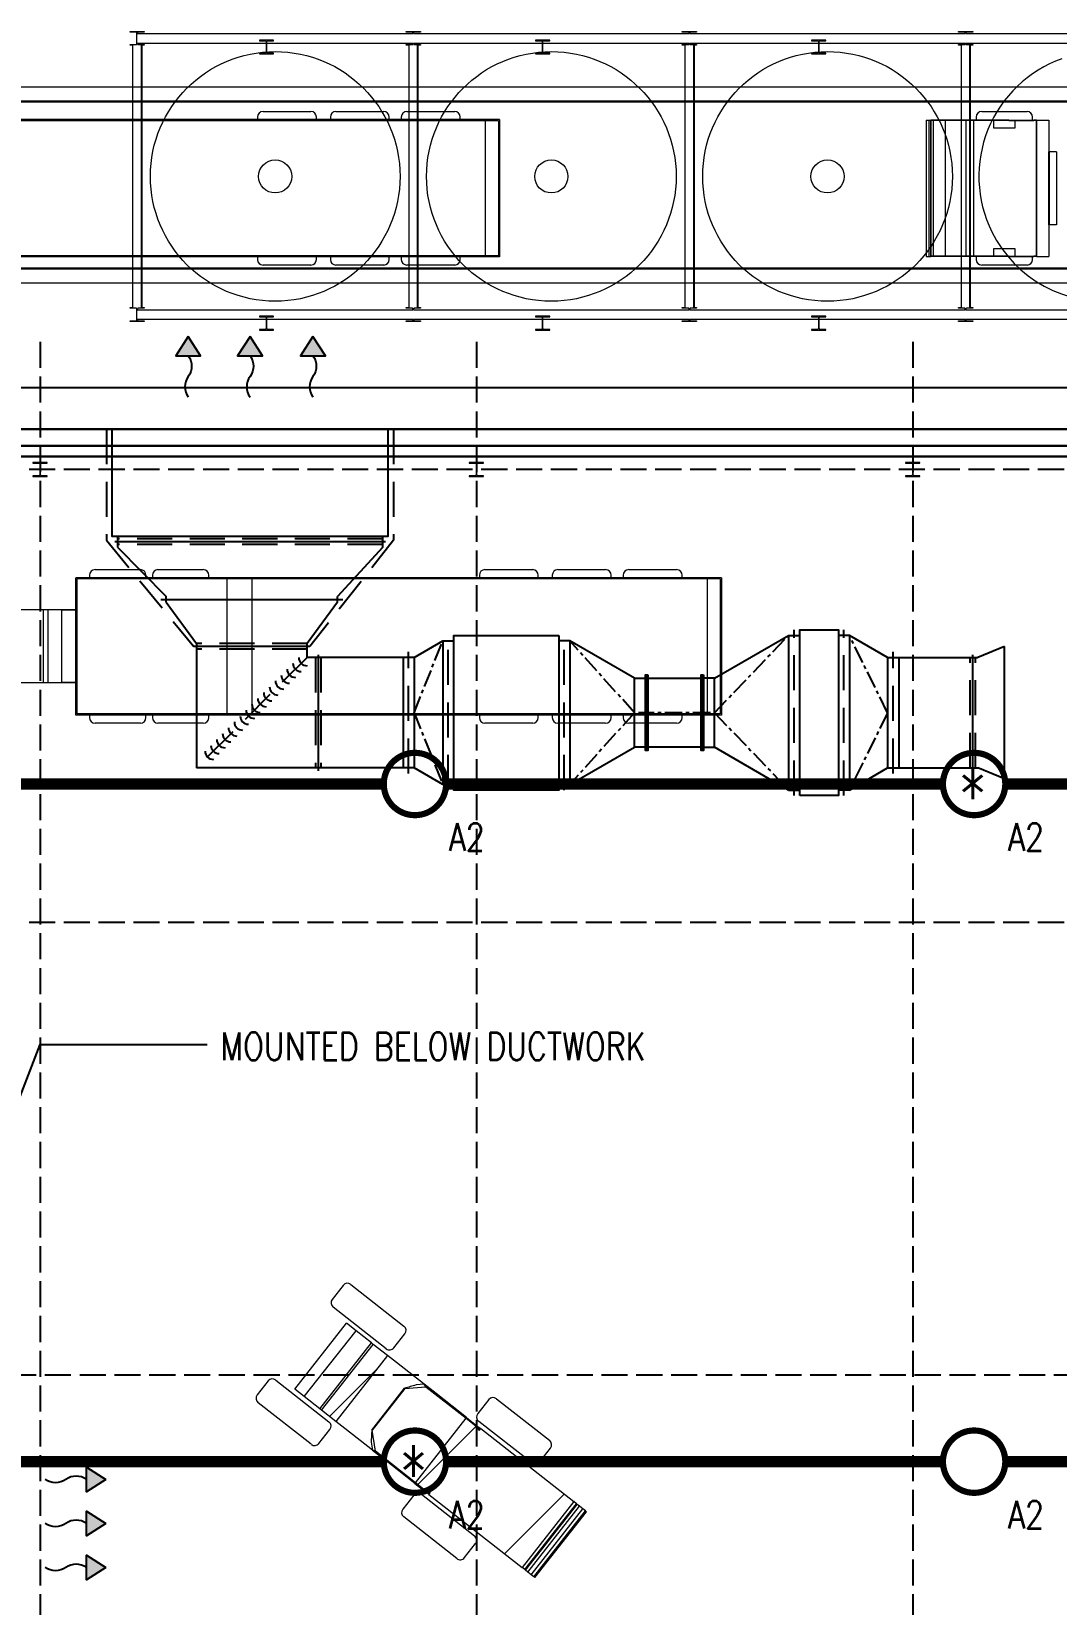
# Model space of a CAD drawing. Header units: millimetres. Extents: x 91119 to 433967, y 16708 to 144224.
# Drawn here: x 306397 to 324957, y 115742 to 144224 of the extents above; entities that cross this region are included whole.
import ezdxf

# ---------------------------------------------------------------- set-up
doc = ezdxf.new("R2010")
doc.units = ezdxf.units.MM
doc.header["$LTSCALE"] = 100
for name, pattern in [('121217 IES and EMR$0$XKITLINE03', [6.299213, 4.724409, -1.574803]), ('CENTER', [50.8, 31.75, -6.35, 6.35, -6.35]), ('DASHED', [19.05, 12.7, -6.35]), ('HIDDEN', [9.525, 6.35, -3.175])]:
    doc.linetypes.add(name, pattern=pattern)
for name, color, linetype in [('121217 IES and EMR$0$grid', 8, 'Continuous'), ('121217 IES and EMR$0$layout', 8, 'Continuous'), ('121217 IES and EMR$0$Xref', 8, 'Continuous'), ('Lighting', 5, 'Continuous'), ('Text', 7, 'Continuous'), ('Vent', 3, 'Continuous')]:
    doc.layers.add(name, color=color, linetype=linetype)
doc.styles.add('ROMANS', font='romans.shx', dxfattribs={"width": 0.8, "height": 2.5})
doc.styles.get("Standard").update_dxf_attribs({"font": '', "width": 0.9, "height": 2.5})
doc.styles.get('Standard').set_extended_font_data('@Arial Unicode MS')
doc.dimstyles.new('1-100', dxfattribs={"dimtxt": 250, "dimasz": 250, "dimexe": 10, "dimexo": 10, "dimgap": 10, "dimtad": 0, "dimtih": 1, "dimtoh": 1, "dimzin": 0, "dimdsep": 46, "dimtxsty": 'Standard', "dimcen": 0.09, "dimclrd": 256, "dimclre": 256, "dimclrt": 256, "dimadec": 0, "dimazin": 0, "dimtfac": 1, "dimtofl": 0, "dimtmove": 0, "dimatfit": 3, "dimfxl": 0, "dimtolj": 1, "dimtzin": 0, "dimarcsym": 0})

msp = doc.modelspace()

# ---------------------------------------------------------------- hatches: boundary and pattern name
at = {"layer": 'Vent', "linetype": 'Continuous'}
for points in [[(309235, 138701), (309010, 138353), (309460, 138353)], [(310354, 138701), (310129, 138353), (310579, 138353)], [(311493, 138701), (311268, 138353), (311718, 138353)], [(307743, 118007), (307395, 117782), (307395, 118232)], [(307743, 117210), (307395, 116985), (307395, 117435)], [(307743, 116413), (307395, 116188), (307395, 116638)]]:
    msp.add_hatch(color=256, dxfattribs=at).paths.add_polyline_path(points)

# ---------------------------------------------------------------- linework, layer by layer
at = {"layer": '121217 IES and EMR$0$grid', "linetype": '121217 IES and EMR$0$XKITLINE03'}
for p, q in [((306552, 138606), (306552, 24226)), ((314452, 138606), (314452, 24226)), ((322352, 138606), (322352, 24226)), ((341471, 136294), (284783, 136294)), ((341471, 128094), (284783, 128094)), ((356246, 119894), (284783, 119894))]:
    msp.add_line(p, q, dxfattribs=at)
at = {"layer": '121217 IES and EMR$0$layout', "linetype": 'Continuous', "lineweight": 20}
for p, q in [((308181, 144224), (308439, 144224)), ((308181, 144212), (308181, 144224)), ((308292, 144212), (308181, 144212)), ((308304, 143999), (308304, 144200)), ((308316, 144200), (308316, 144185)), ((308316, 144185), (313304, 144185)), ((308439, 144212), (308329, 144212)), ((308439, 144224), (308439, 144212)), ((313181, 144224), (313439, 144224)), ((313181, 144212), (313181, 144224)), ((313292, 144212), (313181, 144212)), ((313304, 144185), (313304, 144200)), ((313316, 144200), (313316, 144185)), ((313316, 144185), (318304, 144185)), ((313439, 144212), (313329, 144212)), ((313439, 144224), (313439, 144212)), ((318181, 144224), (318439, 144224)), ((318181, 144212), (318181, 144224)), ((318292, 144212), (318181, 144212)), ((318304, 144185), (318304, 144200)), ((318316, 144200), (318316, 144185)), ((318316, 144185), (323304, 144185)), ((318439, 144212), (318329, 144212)), ((318439, 144224), (318439, 144212)), ((323181, 144212), (323181, 144224)), ((323181, 144224), (323439, 144224)), ((323292, 144212), (323181, 144212)), ((323304, 144185), (323304, 144200)), ((323316, 144200), (323316, 144185)), ((323316, 144185), (328304, 144185)), ((323439, 144212), (323329, 144212)), ((323439, 144224), (323439, 144212)), ((308181, 143987), (308292, 143987)), ((308181, 143975), (308181, 143987)), ((308233, 143975), (308181, 143975)), ((308228, 143975), (308228, 139224)), ((308233, 139224), (308233, 143975)), ((308316, 144014), (308316, 143999)), ((308316, 144014), (313304, 144014)), ((308329, 143987), (308439, 143987)), ((308439, 143975), (308388, 143975)), ((308388, 139224), (308388, 143975)), ((308393, 143975), (308393, 139224)), ((308439, 143987), (308439, 143975)), ((313181, 143987), (313292, 143987)), ((313181, 143975), (313181, 143987)), ((313233, 143975), (313181, 143975)), ((313228, 143975), (313228, 139224)), ((313233, 139224), (313233, 143975)), ((313304, 143999), (313304, 144014)), ((313316, 144014), (313316, 143999)), ((313316, 144014), (318304, 144014)), ((313329, 143987), (313439, 143987)), ((313439, 143975), (313388, 143975)), ((313388, 139224), (313388, 143975)), ((313393, 143975), (313393, 139224)), ((313439, 143987), (313439, 143975)), ((318181, 143987), (318292, 143987)), ((318181, 143975), (318181, 143987)), ((318233, 143975), (318181, 143975)), ((318228, 143975), (318228, 139224)), ((318233, 139224), (318233, 143975)), ((318304, 143999), (318304, 144014)), ((318316, 144014), (318316, 143999)), ((318316, 144014), (323304, 144014)), ((318329, 143987), (318439, 143987)), ((318439, 143975), (318388, 143975)), ((318388, 139224), (318388, 143975)), ((318393, 143975), (318393, 139224)), ((318439, 143987), (318439, 143975)), ((323181, 143975), (323181, 143987)), ((323181, 143987), (323292, 143987)), ((323233, 143975), (323181, 143975)), ((323228, 143975), (323228, 139224)), ((323233, 139224), (323233, 143975)), ((323304, 143999), (323304, 144014)), ((323316, 144014), (323316, 143999)), ((323316, 144014), (328304, 144014)), ((323329, 143987), (323439, 143987)), ((323439, 143975), (323388, 143975)), ((323388, 139224), (323388, 143975)), ((323393, 143975), (323393, 139224)), ((323439, 143987), (323439, 143975)), ((308181, 139212), (308181, 139224)), ((308181, 139224), (308233, 139224)), ((308292, 139212), (308181, 139212)), ((308304, 138999), (308304, 139200)), ((308316, 139200), (308316, 139185)), ((308316, 139185), (313304, 139185)), ((308316, 139014), (308316, 138999)), ((308316, 139014), (313304, 139014)), ((308439, 139212), (308329, 139212)), ((308388, 139224), (308439, 139224)), ((308439, 139224), (308439, 139212)), ((313181, 139212), (313181, 139224)), ((313181, 139224), (313233, 139224)), ((313292, 139212), (313181, 139212)), ((313304, 139185), (313304, 139200)), ((313304, 138999), (313304, 139014)), ((313316, 139200), (313316, 139185)), ((313316, 139185), (318304, 139185)), ((313316, 139014), (313316, 138999)), ((313316, 139014), (318304, 139014)), ((313439, 139212), (313329, 139212)), ((313388, 139224), (313439, 139224)), ((313439, 139224), (313439, 139212)), ((318181, 139212), (318181, 139224)), ((318181, 139224), (318233, 139224)), ((318292, 139212), (318181, 139212)), ((318304, 139185), (318304, 139200)), ((318304, 138999), (318304, 139014)), ((318316, 139200), (318316, 139185)), ((318316, 139185), (323304, 139185)), ((318316, 139014), (318316, 138999)), ((318316, 139014), (323304, 139014)), ((318439, 139212), (318329, 139212)), ((318388, 139224), (318439, 139224)), ((318439, 139224), (318439, 139212)), ((323181, 139224), (323233, 139224)), ((323181, 139212), (323181, 139224)), ((323292, 139212), (323181, 139212)), ((323304, 139185), (323304, 139200)), ((323304, 138999), (323304, 139014)), ((323316, 139200), (323316, 139185)), ((323316, 139185), (328304, 139185)), ((323316, 139014), (323316, 138999)), ((323316, 139014), (328304, 139014)), ((323439, 139212), (323329, 139212)), ((323388, 139224), (323439, 139224)), ((323439, 139224), (323439, 139212)), ((308181, 138987), (308292, 138987)), ((308181, 138975), (308181, 138987)), ((308439, 138975), (308181, 138975)), ((308329, 138987), (308439, 138987)), ((308439, 138987), (308439, 138975)), ((313181, 138987), (313292, 138987)), ((313181, 138975), (313181, 138987)), ((313439, 138975), (313181, 138975)), ((313329, 138987), (313439, 138987)), ((313439, 138987), (313439, 138975)), ((318181, 138987), (318292, 138987)), ((318181, 138975), (318181, 138987)), ((318439, 138975), (318181, 138975)), ((318329, 138987), (318439, 138987)), ((318439, 138987), (318439, 138975)), ((323181, 138975), (323181, 138987)), ((323181, 138987), (323292, 138987)), ((323439, 138975), (323181, 138975)), ((323329, 138987), (323439, 138987)), ((323439, 138987), (323439, 138975))]:
    msp.add_line(p, q, dxfattribs=at)
at = {"layer": '121217 IES and EMR$0$layout', "transparency": 33554687}
for p, q in [((296835, 137775), (339766, 137775)), ((296835, 137775), (339766, 137775)), ((297585, 137025), (339016, 137025)), ((339016, 137025), (297585, 137025)), ((338515, 136524), (298086, 136524))]:
    msp.add_line(p, q, dxfattribs=at)
at = {"layer": '121217 IES and EMR$0$layout'}
msp.add_line((297585, 137025), (339016, 137025), dxfattribs=at)
at = {"layer": '121217 IES and EMR$0$layout', "linetype": 'Continuous', "lineweight": 5, "transparency": 33554687}
msp.add_line((338700, 136709), (297901, 136709), dxfattribs=at)
msp.add_line((338700, 136709), (297901, 136709), dxfattribs=at)
at = {"layer": '121217 IES and EMR$0$layout', "linetype": 'Continuous', "lineweight": 20}
for centre, radius in [((310810, 141600), 2260), ((315810, 141600), 2260), ((320810, 141600), 2260), ((310810, 141600), 300), ((315810, 141600), 300), ((320810, 141600), 300)]:
    msp.add_circle(centre, radius, dxfattribs=at)
for centre, radius, start, end in [((308292, 144200), 12.7, 45, 90), ((308292, 144200), 12.7, 360, 45), ((308329, 144200), 12.7, 135, 180), ((308329, 144200), 12.7, 90, 135), ((313292, 144200), 12.7, 45, 90), ((313292, 144200), 12.7, 360, 45), ((313329, 144200), 12.7, 135, 180), ((313329, 144200), 12.7, 90, 135), ((318292, 144200), 12.7, 45, 90), ((318292, 144200), 12.7, 360, 45), ((318329, 144200), 12.7, 135, 180), ((318329, 144200), 12.7, 90, 135), ((323292, 144200), 12.7, 45, 90), ((323292, 144200), 12.7, 360, 45), ((323329, 144200), 12.7, 135, 180), ((323329, 144200), 12.7, 90, 135), ((308292, 143999), 12.7, 270, 315), ((308292, 143999), 12.7, 315, 360), ((308329, 143999), 12.7, 180, 225), ((308329, 143999), 12.7, 225, 270), ((313292, 143999), 12.7, 270, 315), ((313292, 143999), 12.7, 315, 360), ((313329, 143999), 12.7, 180, 225), ((313329, 143999), 12.7, 225, 270), ((318292, 143999), 12.7, 270, 315), ((318292, 143999), 12.7, 315, 360), ((318329, 143999), 12.7, 180, 225), ((318329, 143999), 12.7, 225, 270), ((323292, 143999), 12.7, 270, 315), ((323292, 143999), 12.7, 315, 360), ((323329, 143999), 12.7, 180, 225), ((323329, 143999), 12.7, 225, 270), ((325810, 141600), 2260, 109.5564, 157.9437), ((325810, 141600), 2260, 157.9437, 206.331), ((325810, 141600), 2260, 206.331, 276.7746), ((308292, 139200), 12.7, 45, 90), ((308292, 139200), 12.7, 360, 45), ((308292, 138999), 12.7, 315, 360), ((308329, 139200), 12.7, 135, 180), ((308329, 138999), 12.7, 180, 225), ((308329, 139200), 12.7, 90, 135), ((313292, 139200), 12.7, 45, 90), ((313292, 139200), 12.7, 360, 45), ((313292, 138999), 12.7, 315, 360), ((313329, 139200), 12.7, 135, 180), ((313329, 138999), 12.7, 180, 225), ((313329, 139200), 12.7, 90, 135), ((318292, 139200), 12.7, 45, 90), ((318292, 139200), 12.7, 360, 45), ((318292, 138999), 12.7, 315, 360), ((318329, 139200), 12.7, 135, 180), ((318329, 138999), 12.7, 180, 225), ((318329, 139200), 12.7, 90, 135), ((323292, 139200), 12.7, 45, 90), ((323292, 139200), 12.7, 360, 45), ((323292, 138999), 12.7, 315, 360), ((323329, 139200), 12.7, 135, 180), ((323329, 138999), 12.7, 180, 225), ((323329, 139200), 12.7, 90, 135), ((308292, 138999), 12.7, 270, 315), ((308329, 138999), 12.7, 225, 270), ((313292, 138999), 12.7, 270, 315), ((313329, 138999), 12.7, 225, 270), ((318292, 138999), 12.7, 270, 315), ((318329, 138999), 12.7, 225, 270), ((323292, 138999), 12.7, 270, 315), ((323329, 138999), 12.7, 225, 270)]:
    msp.add_arc(centre, radius, start, end, dxfattribs=at)
at = {"layer": '121217 IES and EMR$0$Xref', "linetype": 'Continuous', "lineweight": 15}
for p, q in [((310523, 144069), (310523, 144057)), ((310781, 144069), (310523, 144069)), ((310523, 144057), (310634, 144057)), ((310646, 144044), (310646, 143844)), ((310658, 143844), (310658, 144044)), ((310671, 144057), (310781, 144057)), ((310781, 144057), (310781, 144069)), ((315523, 144069), (315523, 144057)), ((315781, 144069), (315523, 144069)), ((315523, 144057), (315634, 144057)), ((315646, 144044), (315646, 143844)), ((315658, 143844), (315658, 144044)), ((315671, 144057), (315781, 144057)), ((315781, 144057), (315781, 144069)), ((320523, 144069), (320523, 144057)), ((320781, 144069), (320523, 144069)), ((320523, 144057), (320634, 144057)), ((320646, 144044), (320646, 143844)), ((320658, 143844), (320658, 144044)), ((320671, 144057), (320781, 144057)), ((320781, 144057), (320781, 144069)), ((310523, 143831), (310523, 143819)), ((310634, 143831), (310523, 143831)), ((310523, 143819), (310781, 143819)), ((310781, 143831), (310671, 143831)), ((310781, 143819), (310781, 143831)), ((315523, 143831), (315523, 143819)), ((315634, 143831), (315523, 143831)), ((315523, 143819), (315781, 143819)), ((315781, 143831), (315671, 143831)), ((315781, 143819), (315781, 143831)), ((320523, 143831), (320523, 143819)), ((320634, 143831), (320523, 143831)), ((320523, 143819), (320781, 143819)), ((320781, 143831), (320671, 143831)), ((320781, 143819), (320781, 143831)), ((310523, 139069), (310523, 139057)), ((310781, 139069), (310523, 139069)), ((310523, 139057), (310634, 139057)), ((310646, 139044), (310646, 138844)), ((310658, 138844), (310658, 139044)), ((310671, 139057), (310781, 139057)), ((310781, 139057), (310781, 139069)), ((315523, 139069), (315523, 139057)), ((315781, 139069), (315523, 139069)), ((315523, 139057), (315634, 139057)), ((315646, 139044), (315646, 138844)), ((315658, 138844), (315658, 139044)), ((315671, 139057), (315781, 139057)), ((315781, 139057), (315781, 139069)), ((320523, 139069), (320523, 139057)), ((320781, 139069), (320523, 139069)), ((320523, 139057), (320634, 139057)), ((320646, 139044), (320646, 138844)), ((320658, 138844), (320658, 139044)), ((320671, 139057), (320781, 139057)), ((320781, 139057), (320781, 139069)), ((310634, 138831), (310523, 138831)), ((310523, 138831), (310523, 138819)), ((310523, 138819), (310781, 138819)), ((310781, 138831), (310671, 138831)), ((310781, 138819), (310781, 138831)), ((315634, 138831), (315523, 138831)), ((315523, 138831), (315523, 138819)), ((315523, 138819), (315781, 138819)), ((315781, 138831), (315671, 138831)), ((315781, 138819), (315781, 138831)), ((320634, 138831), (320523, 138831)), ((320523, 138831), (320523, 138819)), ((320523, 138819), (320781, 138819)), ((320781, 138831), (320671, 138831)), ((320781, 138819), (320781, 138831)), ((306423, 136419), (306423, 136407)), ((306681, 136419), (306423, 136419)), ((306423, 136407), (306534, 136407)), ((306423, 136181), (306423, 136169)), ((306534, 136181), (306423, 136181)), ((306423, 136169), (306681, 136169)), ((306546, 136394), (306546, 136194)), ((306558, 136194), (306558, 136394)), ((306571, 136407), (306681, 136407)), ((306681, 136181), (306571, 136181)), ((306681, 136407), (306681, 136419)), ((306681, 136169), (306681, 136181)), ((314323, 136419), (314323, 136407)), ((314581, 136419), (314323, 136419)), ((314323, 136407), (314434, 136407)), ((314323, 136181), (314323, 136169)), ((314434, 136181), (314323, 136181)), ((314323, 136169), (314581, 136169)), ((314446, 136394), (314446, 136194)), ((314458, 136194), (314458, 136394)), ((314471, 136407), (314581, 136407)), ((314581, 136181), (314471, 136181)), ((314581, 136407), (314581, 136419)), ((314581, 136169), (314581, 136181)), ((322223, 136419), (322223, 136407)), ((322481, 136419), (322223, 136419)), ((322223, 136407), (322334, 136407)), ((322223, 136181), (322223, 136169)), ((322334, 136181), (322223, 136181)), ((322223, 136169), (322481, 136169)), ((322346, 136394), (322346, 136194)), ((322358, 136194), (322358, 136394)), ((322371, 136407), (322481, 136407)), ((322481, 136181), (322371, 136181)), ((322481, 136407), (322481, 136419)), ((322481, 136169), (322481, 136181))]:
    msp.add_line(p, q, dxfattribs=at)
at = {"layer": '121217 IES and EMR$0$Xref', "linetype": 'Continuous', "lineweight": 20}
for p, q in [((339172, 143214), (298592, 143214)), ((338922, 142964), (298842, 142964)), ((338902, 142944), (298862, 142944)), ((310589, 142775), (311456, 142775)), ((311892, 142944), (311892, 142964)), ((311892, 142964), (312392, 142964)), ((311908, 142775), (312775, 142775)), ((312392, 142964), (312392, 142944)), ((313193, 142775), (314060, 142775)), ((318882, 142964), (318382, 142964)), ((318382, 142964), (318382, 142944)), ((318882, 142944), (318882, 142964)), ((319383, 142964), (318883, 142964)), ((318883, 142964), (318883, 142944)), ((319383, 142944), (319383, 142964)), ((323602, 142775), (324423, 142775)), ((314872, 142628), (303182, 142628)), ((314852, 142608), (303202, 142608)), ((310489, 142675), (310489, 142628)), ((311556, 142628), (311556, 142675)), ((311808, 142675), (311808, 142628)), ((312875, 142628), (312875, 142675)), ((313093, 142675), (313093, 142628)), ((314160, 142628), (314160, 142675)), ((314612, 142608), (314612, 140162)), ((314852, 142608), (314852, 140162)), ((314872, 142628), (314872, 140142)), ((322596, 142619), (322596, 140151)), ((322596, 142619), (322624, 142619)), ((322624, 142619), (322644, 142619)), ((322644, 142619), (322644, 140151)), ((322644, 142619), (322681, 142619)), ((322681, 140151), (322681, 142619)), ((322791, 142619), (322681, 142619)), ((322791, 142613), (322687, 142613)), ((322687, 140157), (322687, 142613)), ((322725, 142613), (322725, 140157)), ((322919, 142619), (322791, 142619)), ((322919, 142613), (322791, 142613)), ((322947, 142619), (322919, 142619)), ((322947, 142613), (322919, 142613)), ((322943, 142613), (322943, 140157)), ((322947, 142613), (322947, 142619)), ((323046, 142619), (322947, 142619)), ((323046, 142613), (322947, 142613)), ((323069, 142619), (323046, 142619)), ((323046, 142619), (323046, 142613)), ((323069, 142613), (323046, 142613)), ((323359, 142619), (323069, 142619)), ((323359, 142613), (323069, 142613)), ((323312, 142613), (323312, 140157)), ((323383, 142619), (323359, 142619)), ((323383, 142613), (323359, 142613)), ((323406, 142619), (323383, 142619)), ((323383, 142619), (323383, 142613)), ((323406, 142613), (323383, 142613)), ((323913, 142619), (323406, 142619)), ((323913, 142613), (323406, 142613)), ((323454, 142613), (323454, 140157)), ((323502, 142675), (323502, 142619)), ((323823, 142475), (323823, 142613)), ((324202, 142475), (323823, 142475)), ((323982, 142619), (323913, 142619)), ((323982, 142613), (323913, 142613)), ((323982, 142613), (323982, 142619)), ((324090, 142619), (323982, 142619)), ((324090, 142613), (323982, 142613)), ((324090, 142619), (324160, 142619)), ((324090, 142613), (324090, 142619)), ((324090, 142613), (324160, 142613)), ((324160, 142619), (324478, 142619)), ((324160, 142613), (324478, 142613)), ((324202, 142613), (324202, 142475)), ((324478, 142619), (324548, 142619)), ((324478, 142613), (324548, 142613)), ((324523, 142619), (324523, 142675)), ((324548, 142619), (324548, 142613)), ((324593, 142619), (324548, 142619)), ((324587, 142613), (324548, 142613)), ((324587, 142613), (324587, 140157)), ((324593, 142619), (324817, 142619)), ((324593, 142619), (324593, 140151)), ((324817, 142619), (324817, 142045)), ((324816, 140725), (324816, 142045)), ((324821, 142045), (324816, 142045)), ((324821, 142045), (324821, 140725)), ((324957, 142045), (324821, 142045)), ((324957, 142045), (324957, 140725)), ((324821, 140725), (324816, 140725)), ((324817, 140725), (324817, 140151)), ((324957, 140725), (324821, 140725)), ((314872, 140142), (303182, 140142)), ((314852, 140162), (303202, 140162)), ((310489, 140142), (310489, 140095)), ((311556, 140095), (311556, 140142)), ((311808, 140142), (311808, 140095)), ((312875, 140095), (312875, 140142)), ((313093, 140142), (313093, 140095)), ((314160, 140095), (314160, 140142)), ((322596, 140151), (322624, 140151)), ((322624, 140151), (322644, 140151)), ((322644, 140151), (322681, 140151)), ((322791, 140151), (322681, 140151)), ((322791, 140157), (322687, 140157)), ((322919, 140157), (322791, 140157)), ((322919, 140151), (322791, 140151)), ((322947, 140157), (322919, 140157)), ((322947, 140151), (322919, 140151)), ((322947, 140151), (322947, 140157)), ((323046, 140157), (322947, 140157)), ((323046, 140151), (322947, 140151)), ((323069, 140157), (323046, 140157)), ((323046, 140157), (323046, 140151)), ((323069, 140151), (323046, 140151)), ((323359, 140157), (323069, 140157)), ((323359, 140151), (323069, 140151)), ((323383, 140157), (323359, 140157)), ((323383, 140151), (323359, 140151)), ((323406, 140157), (323383, 140157)), ((323383, 140157), (323383, 140151)), ((323406, 140151), (323383, 140151)), ((323913, 140157), (323406, 140157)), ((323913, 140151), (323406, 140151)), ((323502, 140151), (323502, 140095)), ((323823, 140157), (323823, 140295)), ((323823, 140295), (324202, 140295)), ((323982, 140157), (323913, 140157)), ((323982, 140151), (323913, 140151)), ((323982, 140151), (323982, 140157)), ((324090, 140157), (323982, 140157)), ((324090, 140151), (323982, 140151)), ((324090, 140157), (324160, 140157)), ((324090, 140151), (324090, 140157)), ((324090, 140151), (324160, 140151)), ((324160, 140157), (324478, 140157)), ((324160, 140151), (324478, 140151)), ((324202, 140295), (324202, 140157)), ((324478, 140157), (324548, 140157)), ((324478, 140151), (324548, 140151)), ((324523, 140095), (324523, 140151)), ((324587, 140157), (324548, 140157)), ((324548, 140157), (324548, 140151)), ((324593, 140151), (324548, 140151)), ((324593, 140151), (324817, 140151)), ((298842, 139924), (338922, 139924)), ((298862, 139944), (338902, 139944)), ((311456, 139995), (310589, 139995)), ((311892, 139924), (311892, 139944)), ((312392, 139924), (311892, 139924)), ((312775, 139995), (311908, 139995)), ((312392, 139944), (312392, 139924)), ((314060, 139995), (313193, 139995)), ((318382, 139924), (318382, 139944)), ((318882, 139924), (318382, 139924)), ((318882, 139944), (318882, 139924)), ((318883, 139944), (318883, 139924)), ((318883, 139924), (319383, 139924)), ((319383, 139924), (319383, 139944)), ((324423, 139995), (323602, 139995)), ((298592, 139674), (339172, 139674)), ((298152, 136734), (338652, 136734)), ((338452, 136534), (298352, 136534)), ((307548, 134480), (308370, 134480)), ((308687, 134480), (309508, 134480)), ((314606, 134480), (315473, 134480)), ((315926, 134480), (316793, 134480)), ((317211, 134480), (318078, 134480)), ((318889, 134333), (307200, 134333)), ((307200, 131847), (307200, 134333)), ((307220, 134313), (307220, 131867)), ((318869, 134313), (307220, 134313)), ((307220, 131867), (307220, 134313)), ((307448, 134380), (307448, 134333)), ((308470, 134333), (308470, 134380)), ((308587, 134380), (308587, 134333)), ((309608, 134333), (309608, 134380)), ((309934, 134313), (309934, 131867)), ((310387, 134313), (310387, 131867)), ((314506, 134380), (314506, 134333)), ((315573, 134333), (315573, 134380)), ((315826, 134380), (315826, 134333)), ((316893, 134333), (316893, 134380)), ((317111, 134380), (317111, 134333)), ((318178, 134333), (318178, 134380)), ((318629, 134313), (318629, 131867)), ((318869, 134313), (318869, 131867)), ((318889, 134333), (318889, 131847)), ((306608, 133750), (305577, 133750)), ((306608, 133750), (306608, 132430)), ((306691, 133750), (306608, 133750)), ((306691, 133750), (306691, 132430)), ((307200, 133750), (306691, 133750)), ((306941, 133745), (306941, 132435)), ((307200, 133745), (306941, 133745)), ((306608, 132430), (305577, 132430)), ((306691, 132430), (306608, 132430)), ((307200, 132430), (306691, 132430)), ((307200, 132435), (306941, 132435)), ((318889, 131847), (307200, 131847)), ((318869, 131867), (307220, 131867)), ((307448, 131847), (307448, 131800)), ((308370, 131700), (307548, 131700)), ((308470, 131800), (308470, 131847)), ((308587, 131847), (308587, 131800)), ((309508, 131700), (308687, 131700)), ((309608, 131800), (309608, 131847)), ((314506, 131847), (314506, 131800)), ((315473, 131700), (314606, 131700)), ((315573, 131800), (315573, 131847)), ((315826, 131847), (315826, 131800)), ((316793, 131700), (315926, 131700)), ((316893, 131800), (316893, 131847)), ((317111, 131847), (317111, 131800)), ((318078, 131700), (317211, 131700)), ((318178, 131800), (318178, 131847)), ((312041, 121521), (311842, 121268)), ((312181, 121538), (313141, 120784)), ((312819, 120374), (311859, 121127)), ((311164, 119642), (312100, 120835)), ((312273, 120699), (312100, 120835)), ((311337, 119506), (312273, 120699)), ((311616, 119288), (312551, 120480)), ((312551, 120480), (312273, 120699)), ((312586, 120453), (312551, 120480)), ((312960, 120391), (313158, 120644)), ((311651, 119261), (312586, 120453)), ((312844, 120250), (311908, 119058)), ((312844, 120250), (312586, 120453)), ((312954, 120164), (312844, 120250)), ((313005, 120124), (312954, 120164)), ((313505, 119732), (313005, 120124)), ((310682, 119790), (310484, 119537)), ((310823, 119807), (311783, 119053)), ((311337, 119506), (311164, 119642)), ((312558, 118901), (313151, 119657)), ((313156, 119651), (312564, 118898)), ((313151, 119657), (313156, 119651)), ((313156, 119651), (313540, 119684)), ((313506, 119732), (313360, 119719)), ((313726, 119561), (313506, 119732)), ((313540, 119684), (313506, 119732)), ((313540, 119684), (314265, 119115)), ((311461, 118643), (310501, 119396)), ((311616, 119288), (311337, 119506)), ((314276, 119129), (313726, 119561)), ((314676, 119453), (314477, 119199)), ((314816, 119469), (315777, 118716)), ((311651, 119261), (311616, 119288)), ((311908, 119058), (311651, 119261)), ((312018, 118972), (311908, 119058)), ((313349, 117948), (314265, 119115)), ((313349, 117947), (314266, 119115)), ((314265, 119115), (314276, 119129)), ((314266, 119115), (314275, 119127)), ((314266, 119115), (314443, 118975)), ((314275, 119127), (314275, 119127)), ((314275, 119127), (314487, 118961)), ((315455, 118306), (314494, 119059)), ((311601, 118660), (311800, 118913)), ((312070, 118932), (312018, 118972)), ((312569, 118540), (312070, 118932)), ((312564, 118898), (312558, 118901)), ((312624, 118517), (312564, 118898)), ((314443, 118975), (314487, 118961)), ((314443, 118975), (314501, 118891)), ((314487, 118961), (314494, 118956)), ((314494, 118956), (314530, 118928)), ((314520, 118915), (314494, 118956)), ((314501, 118891), (314530, 118928)), ((314530, 118928), (316214, 117605)), ((312548, 118683), (312570, 118538)), ((312570, 118538), (312788, 118366)), ((312624, 118517), (312570, 118538)), ((313349, 117948), (312624, 118517)), ((315595, 118322), (315794, 118576)), ((313339, 117934), (312788, 118366)), ((313339, 117934), (313349, 117948)), ((313340, 117935), (313349, 117947)), ((313340, 117935), (313552, 117769)), ((313340, 117935), (313340, 117935)), ((313527, 117808), (313349, 117947)), ((313318, 117722), (313119, 117468)), ((313458, 117739), (314418, 116985)), ((313527, 117808), (313552, 117769)), ((313623, 117772), (313527, 117808)), ((313552, 117769), (313559, 117763)), ((313594, 117735), (313559, 117763)), ((313559, 117763), (313604, 117748)), ((313594, 117735), (313623, 117772)), ((313594, 117735), (315279, 116413)), ((316214, 117605), (315279, 116413)), ((315329, 116374), (316264, 117566)), ((315343, 116363), (316278, 117555)), ((315386, 116329), (316321, 117522)), ((315447, 116282), (316382, 117474)), ((315494, 116245), (316429, 117437)), ((315513, 116230), (316449, 117422)), ((316264, 117566), (316214, 117605)), ((316278, 117555), (316264, 117566)), ((316321, 117522), (316278, 117555)), ((316382, 117474), (316321, 117522)), ((316429, 117437), (316382, 117474)), ((316449, 117422), (316429, 117437)), ((314096, 116575), (313136, 117328)), ((314237, 116592), (314435, 116845)), ((315329, 116374), (315279, 116413)), ((315343, 116363), (315329, 116374)), ((315386, 116329), (315343, 116363)), ((315447, 116282), (315386, 116329)), ((315494, 116245), (315447, 116282)), ((315513, 116230), (315494, 116245))]:
    msp.add_line(p, q, dxfattribs=at)
at = {"layer": '121217 IES and EMR$0$Xref', "linetype": 'Continuous', "lineweight": 0}
for p, q in [((308449, 142628), (308469, 142608)), ((311277, 142628), (311297, 142608)), ((314106, 142628), (314126, 142608)), ((314852, 141883), (314872, 141863)), ((324593, 140432), (324587, 140426)), ((308087, 140162), (308107, 140142)), ((310915, 140162), (310935, 140142)), ((313743, 140162), (313763, 140142)), ((306437, 136419), (306425, 136407)), ((308595, 134333), (308575, 134313)), ((310009, 134333), (309989, 134313)), ((311423, 134333), (311403, 134313)), ((312837, 134333), (312817, 134313)), ((314252, 134333), (314232, 134313)), ((315666, 134333), (315646, 134313)), ((317080, 134333), (317060, 134313)), ((318494, 134333), (318474, 134313)), ((318889, 133314), (318869, 133294)), ((307220, 132958), (307200, 132938)), ((318889, 131900), (318869, 131880)), ((307543, 131867), (307523, 131847)), ((308957, 131867), (308937, 131847)), ((310371, 131867), (310351, 131847)), ((311786, 131867), (311766, 131847)), ((313200, 131867), (313180, 131847)), ((314614, 131867), (314594, 131847)), ((316028, 131867), (316008, 131847)), ((317442, 131867), (317422, 131847)), ((318857, 131867), (318837, 131847)), ((312653, 120007), (311794, 119148)), ((314446, 118971), (313390, 117916)), ((316043, 117740), (314964, 116661))]:
    msp.add_line(p, q, dxfattribs=at)
at = {"layer": '121217 IES and EMR$0$Xref', "linetype": 'Continuous', "lineweight": 15}
for centre, start, end in [((310634, 144044), 0, 90), ((310634, 143844), 270, 0), ((310671, 144044), 90, 180), ((310671, 143844), 180, 270), ((315634, 144044), 0, 90), ((315634, 143844), 270, 0), ((315671, 144044), 90, 180), ((315671, 143844), 180, 270), ((320634, 144044), 0, 90), ((320634, 143844), 270, 0), ((320671, 144044), 90, 180), ((320671, 143844), 180, 270), ((310634, 139044), 0, 90), ((310671, 139044), 90, 180), ((315634, 139044), 0, 90), ((315671, 139044), 90, 180), ((320634, 139044), 0, 90), ((320671, 139044), 90, 180), ((310634, 138844), 270, 0), ((310671, 138844), 180, 270), ((315634, 138844), 270, 0), ((315671, 138844), 180, 270), ((320634, 138844), 270, 0), ((320671, 138844), 180, 270), ((306534, 136394), 0, 90), ((306534, 136194), 270, 0), ((306571, 136394), 90, 180), ((306571, 136194), 180, 270), ((314434, 136394), 0, 90), ((314434, 136194), 270, 0), ((314471, 136394), 90, 180), ((314471, 136194), 180, 270), ((322334, 136394), 0, 90), ((322334, 136194), 270, 0), ((322371, 136394), 90, 180), ((322371, 136194), 180, 270)]:
    msp.add_arc(centre, 12.7, start, end, dxfattribs=at)
at = {"layer": '121217 IES and EMR$0$Xref', "linetype": 'Continuous', "lineweight": 20}
for centre, start, end in [((310589, 142675), 90, 180), ((311456, 142675), 0, 90), ((311908, 142675), 90, 180), ((312775, 142675), 0, 90), ((313193, 142675), 90, 180), ((314060, 142675), 0, 90), ((323602, 142675), 90, 180), ((324423, 142675), 0, 90), ((310589, 140095), 180, 270), ((311456, 140095), 270, 0), ((311908, 140095), 180, 270), ((312775, 140095), 270, 0), ((313193, 140095), 180, 270), ((314060, 140095), 270, 0), ((323602, 140095), 180, 270), ((324423, 140095), 270, 0), ((307548, 134380), 90, 180), ((308370, 134380), 0, 90), ((308687, 134380), 90, 180), ((309508, 134380), 0, 90), ((314606, 134380), 90, 180), ((315473, 134380), 0, 90), ((315926, 134380), 90, 180), ((316793, 134380), 0, 90), ((317211, 134380), 90, 180), ((318078, 134380), 0, 90), ((307548, 131800), 180, 270), ((308370, 131800), 270, 0), ((308687, 131800), 180, 270), ((309508, 131800), 270, 0), ((314606, 131800), 180, 270), ((315473, 131800), 270, 0), ((315926, 131800), 180, 270), ((316793, 131800), 270, 0), ((317211, 131800), 180, 270), ((318078, 131800), 270, 0), ((312119, 121459), 51.8765, 141.8765), ((311921, 121206), 141.8765, 231.8765), ((313079, 120705), 321.8765, 51.8765), ((312881, 120452), 231.8765, 321.8765), ((310761, 119728), 51.8765, 141.8765), ((310562, 119475), 141.8765, 231.8765), ((314755, 119391), 51.8765, 141.8765), ((314556, 119138), 141.8765, 231.8765), ((311721, 118974), 321.8765, 51.8765), ((311522, 118721), 231.8765, 321.8765), ((315715, 118637), 321.8765, 51.8765), ((315516, 118384), 231.8765, 321.8765), ((313396, 117660), 51.8765, 141.8765), ((313198, 117407), 141.8765, 231.8765), ((314356, 116906), 321.8765, 51.8765), ((314158, 116653), 231.8765, 321.8765)]:
    msp.add_arc(centre, 100, start, end, dxfattribs=at)
for points in [[(313255, 119688), (313221, 119678), (313186, 119667), (313151, 119657)], [(313360, 119719), (313325, 119708), (313290, 119698), (313255, 119688)], [(312553, 118792), (312551, 118756), (312549, 118720), (312548, 118683)], [(312558, 118901), (312556, 118865), (312554, 118829), (312553, 118792)]]:
    msp.add_open_spline(points, degree=3, dxfattribs=at)
at = {"layer": 'Lighting', "const_width": 112}
for points in [[(312775, 130599, 1), (313904, 130599, 1)], [(322900, 130599, 1), (324029, 130599, 1)], [(312775, 118329, 1), (313904, 118329, 1)], [(322900, 118329, 1), (324029, 118329, 1)]]:
    msp.add_lwpolyline(points, format="xyb", close=True, dxfattribs=at)
at = {"layer": 'Lighting', "color": 1, "linetype": 'DASHED', "const_width": 200}
for points in [[(303779, 130599), (312775, 130599)], [(313904, 130599), (322900, 130599)], [(324029, 130599), (333025, 130599)], [(303779, 118329), (312775, 118329)], [(313904, 118329), (322900, 118329)], [(324029, 118329), (333025, 118329)]]:
    msp.add_lwpolyline(points, dxfattribs=at)
at = {"layer": 'Vent'}
for p, q in [((307954, 135085), (307954, 134885)), ((312754, 135085), (312754, 134885)), ((312804, 134985), (307904, 134985)), ((307954, 134885), (308837, 133991)), ((312756, 134888), (311937, 133991)), ((308737, 133941), (312037, 133941)), ((308837, 133891), (308837, 133991)), ((308837, 133891), (309387, 133140)), ((311937, 133891), (311387, 133140)), ((311937, 133891), (311937, 133991)), ((311437, 133090), (309337, 133090)), ((309387, 133140), (309387, 130890)), ((311387, 132890), (311387, 133140)), ((313325, 132890), (313844, 133190)), ((313844, 133190), (314044, 133190)), ((313844, 133190), (313844, 130590)), ((316144, 133190), (315944, 133190)), ((317314, 132515), (316144, 133190)), ((316144, 133190), (316144, 130590)), ((318764, 132515), (320106, 133290)), ((320106, 133290), (320306, 133290)), ((320106, 133290), (320106, 130490)), ((321206, 133290), (321006, 133290)), ((321206, 133290), (321206, 130490)), ((321899, 132890), (321206, 133290)), ((324016, 133090), (323533, 132890)), ((324016, 130690), (324016, 133090)), ((313125, 132890), (311387, 132890)), ((311587, 132940), (311587, 130840)), ((313325, 132890), (313125, 132890)), ((313125, 132890), (313125, 130890)), ((313325, 132890), (313325, 130890)), ((321899, 132890), (321899, 130890)), ((321899, 132890), (322099, 132890)), ((322099, 132890), (323533, 132890)), ((322099, 132890), (322099, 130890)), ((323440, 130840), (323440, 132940)), ((317314, 131265), (317314, 132515)), ((317314, 132515), (317514, 132515)), ((318764, 132515), (318564, 132515)), ((318764, 131265), (318764, 132515)), ((316144, 130590), (317314, 131265)), ((317514, 131265), (317314, 131265)), ((318564, 131265), (318764, 131265)), ((320106, 130490), (318764, 131265)), ((313125, 130890), (309387, 130890)), ((313325, 130890), (313125, 130890)), ((313844, 130590), (313325, 130890)), ((321206, 130490), (321899, 130890)), ((321899, 130890), (322099, 130890)), ((322099, 130890), (323533, 130890)), ((324016, 130690), (323533, 130890)), ((313844, 130590), (314044, 130590)), ((316144, 130590), (315944, 130590)), ((320106, 130490), (320306, 130490)), ((321206, 130490), (321006, 130490))]:
    msp.add_line(p, q, dxfattribs=at)
at = {"layer": 'Vent', "linetype": 'HIDDEN'}
for p, q in [((312754, 135035), (307954, 135035)), ((312754, 134935), (307954, 134935)), ((320206, 130390), (320206, 133390)), ((321106, 130390), (321106, 133390)), ((311387, 133140), (309387, 133140)), ((311387, 133040), (309387, 133040)), ((313944, 130490), (313944, 133290)), ((316044, 130490), (316044, 133290)), ((311387, 132890), (309387, 130890)), ((311537, 132890), (311537, 130890)), ((311637, 132890), (311637, 130890)), ((313225, 130790), (313225, 132990)), ((321999, 130790), (321999, 132990)), ((323390, 130890), (323390, 132890)), ((323490, 130890), (323490, 132890))]:
    msp.add_line(p, q, dxfattribs=at)
at = {"layer": 'Vent', "linetype": 'CENTER', "ltscale": 0.1}
for p, q in [((313325, 131890), (313844, 133190)), ((317314, 131890), (316144, 133190)), ((318764, 131890), (320106, 133290)), ((321899, 131890), (321206, 133290)), ((313325, 131890), (313844, 130590)), ((317314, 131890), (316144, 130590)), ((318689, 131890), (317389, 131890)), ((318764, 131890), (320106, 130490)), ((321899, 131890), (321206, 130490))]:
    msp.add_line(p, q, dxfattribs=at)
at = {"layer": 'Vent', "linetype": 'Continuous'}
for points in [[(309235, 138701), (309010, 138353), (309460, 138353)], [(310354, 138701), (310129, 138353), (310579, 138353)], [(311493, 138701), (311268, 138353), (311718, 138353)], [(307743, 118007), (307395, 117782), (307395, 118232)], [(307743, 117210), (307395, 116985), (307395, 117435)], [(307743, 116413), (307395, 116188), (307395, 116638)]]:
    msp.add_lwpolyline(points, close=True, dxfattribs=at)
for points in [[(309235, 138353, -0.32), (309235, 137978, 0.32), (309235, 137603)], [(310354, 138353, -0.32), (310354, 137978, 0.32), (310354, 137603)], [(311493, 138353, -0.32), (311493, 137978, 0.32), (311493, 137603)], [(307395, 118007, 0.32), (307020, 118007, -0.32), (306645, 118007)], [(307395, 117210, 0.32), (307020, 117210, -0.32), (306645, 117210)], [(307395, 116413, 0.32), (307020, 116413, -0.32), (306645, 116413)]]:
    msp.add_lwpolyline(points, format="xyb", dxfattribs=at)
at = {"layer": 'Vent', "linetype": 'HIDDEN'}
for points in [[(307754, 137025), (307754, 135012), (309337, 133090)], [(312954, 137025), (312954, 135012), (311437, 133090)]]:
    msp.add_lwpolyline(points, dxfattribs=at)
at = {"layer": 'Vent'}
for points in [[(307854, 137025), (307854, 135085), (312854, 135085), (312854, 137025)], [(320306, 130390), (320306, 133390), (321006, 133390), (321006, 130390)], [(315944, 133290), (315944, 130490), (314044, 130490), (314044, 133290)], [(317534, 132573), (317534, 131208), (317514, 131208), (317514, 132573)], [(317554, 132573), (317554, 131208), (317534, 131208), (317534, 132573)], [(318544, 132573), (318544, 131208), (318524, 131208), (318524, 132573)], [(318564, 132573), (318564, 131208), (318544, 131208), (318544, 132573)]]:
    msp.add_lwpolyline(points, close=True, dxfattribs=at)
for points in [[(317554, 132515), (318524, 132515)], [(318524, 131265), (317554, 131265)]]:
    msp.add_lwpolyline(points, dxfattribs=at)
for centre in [(311281, 132784), (311387, 132890), (310963, 132466), (311069, 132572), (311175, 132678), (310751, 132254), (310857, 132360), (310432, 131936), (310539, 132042), (310645, 132148), (310114, 131618), (310220, 131724), (310326, 131830), (309902, 131405), (310008, 131512), (309690, 131193), (309796, 131299)]:
    msp.add_arc(centre, 150, 180, 270, dxfattribs=at)

# ---------------------------------------------------------------- texts
at = {"layer": 'Lighting', "color": 0, "style": 'ROMANS', "width": 0.8}
for p in [(323164, 129898), (313039, 117628)]:
    msp.add_text('*', height=1000, dxfattribs=at).set_placement(p)
at = {"layer": 'Lighting', "color": 0, "char_height": 500, "width": 7884.62, "attachment_point": 1, "style": 'ROMANS'}
for insert in [(313952, 129887), (324077, 129887), (313952, 117617), (324077, 117617)]:
    msp.add_mtext('A2', dxfattribs=dict(at, insert=insert))
at = {"layer": 'Text', "insert": (309816, 126100), "char_height": 500, "width": 14910.82, "attachment_point": 1, "style": 'ROMANS'}
msp.add_mtext('MOUNTED BELOW DUCTWORK', dxfattribs=at)

# ---------------------------------------------------------------- leaders
at = {"layer": 'Text'}
msp.add_leader([(303880, 118960), (306552, 125880), (309580, 125880)], dimstyle='1-100', override={"dimasz": 600}, dxfattribs=at)

doc.saveas('drawing.dxf')
